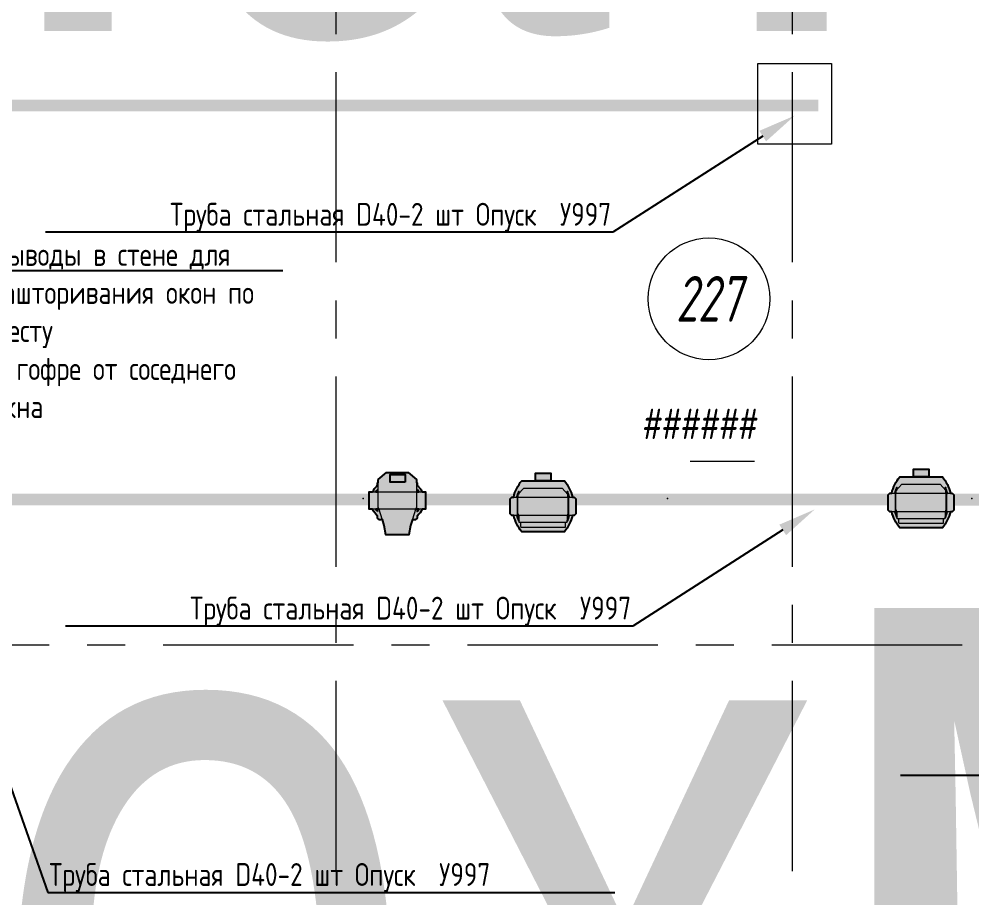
# Model space of a CAD drawing. Header units: millimetres. Extents: x 0 to 636307, y -180975 to 471719.
# Drawn here: x 560771 to 567033, y -72220 to -66446 of the extents above; entities that cross this region are included whole.
import ezdxf
from ezdxf import colors
from ezdxf.entities.mleader import LeaderData, LeaderLine
from ezdxf.enums import TextEntityAlignment as Align
from ezdxf.math import Vec2, Vec3

# ---------------------------------------------------------------- set-up
doc = ezdxf.new("R2018")
doc.units = ezdxf.units.MM
doc.linetypes.add('CENTER', pattern=[2, 1.25, -0.25, 0.25, -0.25])
doc.layers.add('A-HATCH-FACADE', color=7, linetype='Continuous')
for name, color, linetype, lineweight in [('ACME NEOZONE RING', 7, 'Continuous', 5), ('Lighting-Moving Light', 7, 'Continuous', 5), ('None', 7, 'Continuous', 5), ('Rigging-Truss-Insert Points', 7, 'Continuous', 5), ('TRUSS LIGHT', 7, 'Continuous', 5), ('АР_Маркер экспликации', 239, 'Continuous', 13), ('АР_Номер помещения', 250, 'Continuous', 9), ('АР_Оси', 7, 'Continuous', 25), ('АР_Отметки', 7, 'Continuous', 5)]:
    doc.layers.add(name, color=color, linetype=linetype, lineweight=lineweight)
doc.layers.add('Lighting-Input-2D', color=1, linetype='Continuous', lineweight=25, true_color=0xff0000)
doc.layers.add('АР_Названия помещений', color=124, linetype='Continuous', lineweight=5, plot=False)
doc.layers.add('АР_Помещения_площадь', color=19, linetype='Continuous', lineweight=9, plot=False)
doc.styles.add('ISOCPEUR', font='', dxfattribs={"height": 250})
doc.styles.get("Standard").update_dxf_attribs({"font": 'GOST.TTF'})
doc.styles.get('ISOCPEUR').set_extended_font_data('ISOCPEUR', italic=True)

# ---------------------------------------------------------------- blocks, each defined once
blk = doc.blocks.new('_DotSmall')
at = {"color": 0, "linetype": 'ByBlock', "const_width": 0.5}
blk.add_lwpolyline([(-0.0625, 0, 1), (0.0625, 0, 1)], format="xyb", close=True, dxfattribs=at)
blk = doc.blocks.new('*U231')
at = {"color": 7, "style": 'ISOCPEUR', "width": 0.7, "flags": 1}
blk.add_attdef('КАТЕГОРИЯ', (-499.1655280450395, -2092.186355050572), '', height=250, dxfattribs=at)
at = {"layer": 'АР_Номер помещения', "color": 7, "style": 'ISOCPEUR', "width": 0.7}
blk.add_attdef('НОМЕР_ПОМЕЩЕНИЯ', text='', height=300, dxfattribs=at).set_placement((-13874.50037348172, 6637.551507674349), align=Align.MIDDLE_CENTER)
at = {"layer": 'АР_Помещения_площадь', "color": 7, "lineweight": 30, "width": 0.7, "flags": 104}
blk.add_attdef('ИМЯ_ПОМЕЩЕНИЯ', text='', height=100, dxfattribs=at).set_placement((157.6277002443094, 1217.141369806137), align=Align.MIDDLE_CENTER)
at = {"layer": 'АР_Помещения_площадь', "color": 7, "style": 'ISOCPEUR', "width": 0.7}
blk.add_attdef('ПЛОЩАДЬ_ПОМЕЩЕНИЯ', text='', height=200, dxfattribs=at).set_placement((-12654.58206475799, 407.6715906363952), align=Align.MIDDLE_RIGHT)
blk = doc.blocks.new('*U230')
at = {"layer": 'АР_Номер помещения', "color": 7}
blk.add_circle((-12706.0255567169, 14288.98051809251), 400, dxfattribs=at)
at = {"layer": 'АР_Помещения_площадь', "color": 7}
blk.add_line((-12406.75586821273, 13220.20205668256), (-12829.10422459422, 13220.20205668256), dxfattribs=at)
at = {"color": 7, "style": 'ISOCPEUR', "width": 0.7, "flags": 1}
blk.add_attdef('КАТЕГОРИЯ', (-499.1655280450395, -2092.186355050572), '', height=250, dxfattribs=at)
at = {"layer": 'АР_Номер помещения', "color": 7, "style": 'ISOCPEUR', "width": 0.7}
blk.add_attdef('НОМЕР_ПОМЕЩЕНИЯ', text='', height=300, dxfattribs=at).set_placement((-12706.02555671981, 14288.98051809251), align=Align.MIDDLE_CENTER)
at = {"layer": 'АР_Помещения_площадь', "color": 7, "style": 'ISOCPEUR', "width": 0.7}
blk.add_attdef('ПЛОЩАДЬ_ПОМЕЩЕНИЯ', text='', height=200, dxfattribs=at).set_placement((-12401.86971023954, 13466.70758664991), align=Align.MIDDLE_RIGHT)
at = {"layer": 'АР_Помещения_площадь', "color": 7, "lineweight": 30, "width": 0.7, "flags": 104}
blk.add_attdef('ИМЯ_ПОМЕЩЕНИЯ', text='', height=100, dxfattribs=at).set_placement((157.6277002443094, 1217.141369806137), align=Align.MIDDLE_CENTER)
blk = doc.blocks.new('Truss Straight Prolyte H40V-200 387x387x2000_3d')
at = {"layer": 'Rigging-Truss-Insert Points'}
for p in [(0, 0), (2000, 0)]:
    blk.add_point(p, dxfattribs=at)
blk = doc.blocks.new('Truss-46')
at = {"layer": 'TRUSS LIGHT', "color": 7, "transparency": 33554687}
blk.add_blockref('Truss Straight Prolyte H40V-200 387x387x2000_3d', (0, 0), dxfattribs=at)
at = {"layer": 'TRUSS LIGHT', "color": 0, "flags": 1}
for tag in ['Trim', 'Total_Hung_Weight', 'TE', 'TE-A', 'Width', 'Weight_Imperial', 'Weight_Metric', 'Truss_Color', 'WH', 'WH-A', 'Manufacturer', 'Position_Name', 'Location', 'Length', 'Note', 'Model_Name', 'Length', 'Height', 'User_Field_1', 'User_Field_2', 'User_Field_3', 'User_Field_4', 'User_Field_5', 'User_Field_6']:
    blk.add_attdef(tag, (-11004, -194.5), '', height=0.18, dxfattribs=at)
blk = doc.blocks.new('Group-202')
at = {"layer": 'Lighting-Input-2D', "linetype": 'Continuous', "lineweight": 0, "true_color": 0x00ffff}
blk.add_hatch(color=4, dxfattribs=at).paths.add_polyline_path([(-51.98946549269584, -122.0096663216868), (48.01053450730424, -122.0096663216868), (48.01053450730424, -172.0096663216868), (-51.98946549269584, -172.0096663216868)])
at = {"layer": 'Lighting-Moving Light', "linetype": 'Continuous', "lineweight": 0, "true_color": 0x00ffff, "transparency": 33554687}
h = blk.add_hatch(color=4, dxfattribs=at)
edge = h.paths.add_edge_path()
edge.add_line((126.5000000000055, -139.0882481757316), (71.12496539154135, -185.5534192920605))
edge.add_line((71.12496539154135, -185.5534192920605), (-71.12496539199601, -185.5534192919805))
edge.add_line((-71.12496539199601, -185.5534192919805), (-126.5000000004079, -139.0882481755895))
edge.add_line((-126.5000000004079, -139.0882481755895), (-126.5000000003853, -118.9209036223903))
edge.add_line((-126.5000000003853, -118.9209036223903), (-129.6140858583749, -116.0494786165894))
edge.add_line((-129.6140858583749, -116.0494786165894), (-129.6140858583749, -100.4141134206287))
edge.add_arc((-124.5955610855437, -90.2643556124866), 11.32268406604473, 231.4618788752651, 243.6900106286071, ccw=False)
edge.add_arc((-51.78453583374124, -10.74937232286101), 119.1134585078291, 216.8539690845616, 227.8944097031379, ccw=False)
edge.add_arc((-39.9999999863459, 0.001656482625740807), 135.000000013716, 204.9608233377731, 217.5052518094035, ccw=False)
edge.add_line((-162.3905336212333, -56.96813621728525), (-184.5000075903025, -56.96813621728525))
edge.add_line((-184.5000075903025, -56.96813621728525), (-184.5000075903025, 57.06129763317136))
edge.add_line((-184.5000075903025, 57.06129763317136), (-162.3486712315781, 57.06129763317136))
edge.add_arc((-39.99999998635111, 0.001656482626074762), 135.0000000137098, 132.7568730616302, 154.9971079075414, ccw=False)
edge.add_arc((-128.6293924005112, 95.98291888199135), 4.357944417834946, 103.05896267773932, 133.8779765755158, ccw=False)
edge.add_line((-129.6140858583749, 100.2281583738197), (-129.6140858583749, 116.0527915939283))
edge.add_line((-129.6140858583749, 116.0527915939283), (-118.1286841407497, 126.6432091988382))
edge.add_arc((2.418829581074533e-10, 1670.025635076939), 1547.896539994277, 265.6231815458671, 266.3539592363694)
edge.add_line((-98.43457424828527, 125.2621149487723), (-86.73604283560671, 164.0465807080388))
edge.add_line((-86.73604283560671, 164.0465807080388), (-86.50000000006536, 164.0465807080633))
edge.add_line((-86.50000000006536, 164.0465807080633), (-75.08746085627993, 224.7508063685455))
edge.add_arc((-74.11456584116392, 224.5539970792888), 0.9926019377249352, 89.65199725202132, 168.5638290336367, ccw=False)
edge.add_line((-74.10853701877852, 225.5465807080456), (74.1085370187858, 225.5465807079624))
edge.add_arc((74.11456584117002, 224.5539970792056), 0.9926019377249448, 11.436170966296118, 90.3480027479115, ccw=False)
edge.add_line((75.08746085628627, 224.7508063684611), (86.50000000000352, 164.0465807079661))
edge.add_line((86.50000000000352, 164.0465807079661), (86.73604283554488, 164.0465807079414))
edge.add_line((86.73604283554488, 164.0465807079414), (98.43457424814926, 125.2621149487629))
edge.add_arc((-9.71880353972665e-11, 1670.025635074971), 1547.896539992304, 273.6460407636256, 274.3768184541334)
edge.add_line((118.1286841407611, 126.6432091988382), (129.6140858583863, 116.0527915938286))
edge.add_line((129.6140858583863, 116.0527915938286), (129.6140858583863, 100.2281583738198))
edge.add_arc((128.6293924005208, 95.98291888198973), 4.357944417836974, 46.12202342448751, 76.94103732224272, ccw=False)
edge.add_arc((39.99999998636018, 0.001656482624781574), 135.0000000137119, 25.002892092458808, 47.24312693836953, ccw=False)
edge.add_line((162.348671231589, 57.06129763317136), (184.5000075903136, 57.06129763317136))
edge.add_line((184.5000075903136, 57.06129763317136), (184.5000075903136, -56.96813621728523))
edge.add_line((184.5000075903136, -56.96813621728524), (162.3905336212441, -56.96813621728525))
edge.add_arc((39.99999998636132, 0.001656482622735211), 135.0000000137105, 322.4947481905963, 335.03917666222713, ccw=False)
edge.add_arc((51.78453583375878, -10.74937232286688), 119.1134585078202, 312.1055902968616, 323.1460309154387, ccw=False)
edge.add_arc((124.5955610855418, -90.26435561246926), 11.32268406606613, 296.3099893714141, 308.5381211247298, ccw=False)
edge.add_line((129.6140858583863, -100.4141134206287), (129.6140858583863, -116.0494786164901))
edge.add_line((129.6140858583863, -116.0494786164901), (126.5000000000055, -118.9209036226782))
edge.add_line((126.5000000000055, -118.9209036226782), (126.5000000000055, -139.0882481757316))
edge = h.paths.add_edge_path()
edge.add_line((129.6140858583863, 71.1142046713513), (129.6140858583863, 57.06129763317136))
edge.add_line((129.6140858583863, 57.06129763317136), (142.1230205183928, 57.06129763317136))
edge.add_arc((60.00660030390372, 0.007386853325890286), 99.99127564001331, 34.79130092166319, 44.47619964003829)
edge.add_arc((128.8599148934973, 67.9000425498936), 3.301456040491092, 40.92127007208694, 76.79499796821261)
edge = h.paths.add_edge_path()
edge.add_arc((-60.00660030389697, 0.007386853329236942), 99.9912756400081, 135.5238003599614, 145.208699078337)
edge.add_line((-142.123020518382, 57.06129763317136), (-129.6140858583749, 57.06129763317136))
edge.add_line((-129.6140858583749, 57.06129763317136), (-129.6140858583749, 71.1142046713513))
edge.add_arc((-128.8599148934876, 67.90004254989493), 3.301456040489418, 103.2050020317644, 139.0787299279181)
edge = h.paths.add_edge_path()
edge.add_line((-129.6140858583749, -71.22854765874618), (-129.6140858583749, -56.96813621728525))
edge.add_line((-129.6140858583749, -56.96813621728525), (-142.1851095605982, -56.96813621728525))
edge.add_arc((-59.94200554795235, 0.03918722097570537), 100.0687917546194, 214.7280076534531, 224.469212184373)
edge.add_arc((-127.7834649650887, -66.61917062179369), 4.959589652755693, 223.9550811689498, 248.3394254686227)
edge = h.paths.add_edge_path()
edge.add_arc((59.9420055479589, 0.03918722097935756), 100.068791754625, 315.5307878156272, 325.2719923465465)
edge.add_line((142.185109560609, -56.96813621728525), (129.6140858583863, -56.96813621728524))
edge.add_line((129.6140858583863, -56.96813621728524), (129.6140858583863, -71.22854765874595))
edge.add_arc((127.7834649650995, -66.61917062179376), 4.959589652755619, 291.6605745313848, 316.0449188310494)
h = blk.add_hatch(color=4, dxfattribs=at)
edge = h.paths.add_edge_path()
edge.add_line((-2.273181642920008e-10, -185.5534192920606), (-71.12496539199601, -185.5534192919805))
edge.add_line((-71.12496539199601, -185.5534192919805), (-126.5000000004079, -139.0882481755895))
edge.add_line((-126.5000000004079, -139.0882481755895), (-126.5000000002006, 45.48249951186608))
edge.add_line((-126.5000000002006, 45.48249951186609), (-120.8349760698259, 50.99744130778884))
edge.add_line((-120.8349760698259, 50.99744130778884), (-86.73604283560671, 164.0465807080388))
edge.add_line((-86.73604283560671, 164.0465807080388), (-86.50000000006536, 164.0465807080633))
edge.add_line((-86.50000000006536, 164.0465807080633), (-75.08746085627992, 224.7508063685455))
edge.add_arc((-74.11456584116395, 224.5539970792889), 0.9926019377248786, 89.65199725201961, 168.5638290336395, ccw=False)
edge.add_line((-74.10853701877852, 225.5465807080456), (74.1085370187858, 225.5465807079624))
edge.add_arc((74.11456584117008, 224.5539970792056), 0.9926019377248835, 11.436170966295322, 90.34800274791468, ccw=False)
edge.add_line((75.08746085628627, 224.7508063684611), (86.50000000000352, 164.0465807079661))
edge.add_line((86.50000000000352, 164.0465807079661), (86.73604283554488, 164.0465807079414))
edge.add_line((86.73604283554488, 164.0465807079414), (120.834976069637, 50.99744130765308))
edge.add_line((120.834976069637, 50.99744130765308), (126.5000000000055, 45.48249951172395))
edge.add_line((126.5000000000055, 45.48249951172395), (126.5000000000055, -139.0882481757316))
edge.add_line((126.5000000000055, -139.0882481757316), (71.12496539154134, -185.5534192920605))
edge.add_line((71.12496539154134, -185.5534192920605), (-2.273168320243713e-10, -185.5534192920606))
blk.add_hatch(color=4, dxfattribs=at).paths.add_polyline_path([(-184.5000075903025, 57.06129763317136), (184.5000075903136, 57.06129763317136), (184.5000075903136, -56.96813621728525), (-184.5000075903025, -56.96813621728525)])
at = {"layer": 'Lighting-Input-2D', "flags": 128}
blk.add_lwpolyline([(-51.98946549269584, -122.0096663216868), (48.01053450730424, -122.0096663216868), (48.01053450730424, -172.0096663216868), (-51.98946549269584, -172.0096663216868)], close=True, dxfattribs=at)
at = {"layer": 'Lighting-Moving Light', "color": 7, "linetype": 'Continuous', "lineweight": 25, "transparency": 33554687, "flags": 128}
for points in [[(126.5000000000055, -139.0882481757316), (71.12496539154135, -185.5534192920605), (-71.12496539199601, -185.5534192919805), (-126.5000000004079, -139.0882481755895), (-126.5000000003853, -118.9209036223903), (-129.6140858583749, -116.0494786165894), (-129.6140858583749, -100.4141134206287, -0.05340597821774325), (-131.6499918019054, -99.12088889179601, -0.04821030859268485), (-147.0951674995839, -82.1909532764933, -0.05479012223569972), (-162.3905336212333, -56.96813621728525), (-184.5000075903025, -56.96813621728525), (-184.5000075903025, 57.06129763317136), (-162.3486712315781, 57.06129763317136, -0.09734709631348429), (-131.6499918001932, 99.12420187076832, -0.1352897859928446), (-129.6140858583749, 100.2281583738197), (-129.6140858583749, 116.0527915939283), (-118.1286841407497, 126.6432091988382, 0.003188630006431763), (-98.43457424828527, 125.2621149487723), (-86.73604283560671, 164.0465807080388), (-86.50000000006536, 164.0465807080633), (-75.08746085627993, 224.7508063685455, -0.3586024486244413), (-74.10853701877852, 225.5465807080456), (74.10853701878578, 225.5465807079624, -0.3586024486244404), (75.08746085628627, 224.7508063684611), (86.50000000000352, 164.0465807079661), (86.73604283554488, 164.0465807079414), (98.43457424814926, 125.2621149487629, 0.003188630006455701), (118.1286841407611, 126.6432091988382), (129.6140858583863, 116.0527915938286), (129.6140858583863, 100.2281583738198, -0.13528978599275), (131.649991800204, 99.12420187076833, -0.09734709631348258), (162.348671231589, 57.06129763317136), (184.5000075903136, 57.06129763317136), (184.5000075903136, -56.96813621728524), (162.3905336212441, -56.96813621728525, -0.05479012223570203), (147.0951674995947, -82.19095327649333, -0.04821030859268863), (131.6499918019161, -99.12088889179603, -0.05340597821762865), (129.6140858583863, -100.4141134206287), (129.6140858583863, -116.0494786164901), (126.5000000000055, -118.9209036226782)], [(-131.3545292670013, 70.06256679594232, 0.04228351509570183), (-142.123020518382, 57.06129763317136), (-129.6140858583749, 57.06129763317136), (-129.6140858583749, 71.1142046713513, 0.1578197022280426), (-131.3545292670013, 70.06256679594232)], [(129.6140858583863, 71.1142046713513), (129.6140858583863, 57.06129763317136), (142.1230205183928, 57.06129763317136, 0.04228351509569935), (131.3545292670121, 70.0625667959423, 0.157819702227917), (129.6140858583863, 71.1142046713513)], [(-129.6140858583749, -71.22854765874618), (-129.6140858583749, -56.96813621728525), (-142.1851095605982, -56.96813621728525, 0.04252963736267084), (-131.3537950881081, -70.06159307355371, 0.1068000799953569), (-129.6140858583749, -71.22854765874618)], [(131.3537950881188, -70.06159307355378, 0.04252963736266887), (142.185109560609, -56.96813621728525), (129.6140858583863, -56.96813621728524), (129.6140858583863, -71.22854765874595, 0.1068000799953201), (131.3537950881188, -70.06159307355378)]]:
    blk.add_lwpolyline(points, format="xyb", close=True, dxfattribs=at)
at = {"layer": 'Lighting-Moving Light', "color": 7, "linetype": 'Continuous', "lineweight": 18, "transparency": 33554687, "flags": 128}
blk.add_lwpolyline([(-2.273181642920008e-10, -185.5534192920606), (-71.12496539199601, -185.5534192919805), (-126.5000000004079, -139.0882481755895), (-126.5000000002006, 45.48249951186609), (-120.8349760698259, 50.99744130778884), (-86.73604283560671, 164.0465807080388), (-86.50000000006536, 164.0465807080633), (-75.08746085627992, 224.7508063685455, -0.3586024486244629), (-74.10853701877852, 225.5465807080456), (74.10853701878578, 225.5465807079624, -0.3586024486244613), (75.08746085628627, 224.7508063684611), (86.50000000000352, 164.0465807079661), (86.73604283554488, 164.0465807079414), (120.834976069637, 50.99744130765308), (126.5000000000055, 45.48249951172395), (126.5000000000055, -139.0882481757316), (71.12496539154134, -185.5534192920605)], format="xyb", close=True, dxfattribs=at)
blk.add_lwpolyline([(-184.5000075903025, 57.06129763317136), (184.5000075903136, 57.06129763317136), (184.5000075903136, -56.96813621728525), (-184.5000075903025, -56.96813621728525)], close=True, dxfattribs=at)
at = {"layer": 'None', "color": 0, "flags": 1}
for tag in ['3D_Symbol_Name', 'Weight', 'Wattage', 'Model_Name', 'Inst_Type', 'FixtureID', 'GDTF_Fixture_Name', 'GDTF_Fixture_Mode', 'Power_Connector', 'Frame_Size_Imp', 'Frame_Size_Metric', 'Device_Type', 'Field_Angle', 'Field_Angle_2', 'Candlepower', 'Num_Channels', 'Beam_Angle', 'Beam_Angle_2', 'Lamp', 'Remarks', 'Drawn_By']:
    blk.add_attdef(tag, (-184.5000075903025, -185.5534192920606), '', height=0.18, dxfattribs=at)
blk = doc.blocks.new('NNA_TransformGroup (2D)-81')
at = {"layer": 'None', "color": 7, "transparency": 33554687}
blk.add_blockref('Group-202', (0, 0), dxfattribs=at)
blk = doc.blocks.new('Lighting Device (2D)-81')
at = {"layer": 'None', "color": 7, "transparency": 33554687}
blk.add_blockref('NNA_TransformGroup (2D)-81', (0, 0), dxfattribs=at)
at = {"layer": 'None', "color": 0, "flags": 1}
for tag in ['3D_Symbol_Name', 'Weight', 'Wattage', 'Model_Name', 'Inst_Type', 'FixtureID', 'GDTF_Fixture_Name', 'GDTF_Fixture_Mode', 'Power_Connector', 'Frame_Size_Imp', 'Frame_Size_Metric', 'Device_Type', 'Field_Angle', 'Field_Angle_2', 'Candlepower', 'Num_Channels', 'Beam_Angle', 'Beam_Angle_2', 'Lamp', 'Remarks', 'Drawn_By']:
    blk.add_attdef(tag, (8074.853436053078, -9010.741199133192), '', height=0.18, dxfattribs=at)
blk = doc.blocks.new('Group-231')
at = {"layer": 'Lighting-Input-2D', "linetype": 'Continuous', "lineweight": 0, "true_color": 0xff0000}
blk.add_hatch(color=1, dxfattribs=at).paths.add_polyline_path([(-50.06669090837131, -167.5081993989556), (49.93330909162871, -167.5081993989556), (49.93330909162871, -217.1914496199738), (-50.06669090837131, -217.1914496199738)])
at = {"layer": 'Lighting-Moving Light', "linetype": 'Continuous', "lineweight": 0, "true_color": 0xff0000, "transparency": 33554687}
h = blk.add_hatch(color=1, dxfattribs=at)
edge = h.paths.add_edge_path()
edge.add_line((-204.2387826994019, -60.8860880272296), (-215.4005961431126, -49.85006010474864))
edge.add_line((-215.4005961431126, -49.85006010474864), (-215.4122563942423, 50.08959997854764))
edge.add_line((-215.4122563942423, 50.08959997854763), (-203.8000245200874, 61.33292691252055))
edge.add_line((-203.8000245200874, 61.33292691252055), (-192.7895419536887, 61.32701852179417))
edge.add_arc((64.5073050885079, -0.1105995549899319), 264.5302410175523, 140.6848825337481, 166.570320495254, ccw=False)
edge.add_line((-140.1526174042481, 167.4918006010442), (140.1867819051701, 167.4918006010442))
edge.add_arc((-64.47314058758707, -0.1105995549905288), 264.5302410175535, 13.38359903809038, 39.31511746625188, ccw=False)
edge.add_line((192.8730348005591, 61.12006617631166), (204.341597720418, 61.11391197277044))
edge.add_line((204.341597720418, 61.11391197277044), (215.4464208951646, 50.08959997854764))
edge.add_line((215.4464208951646, 50.08959997854764), (215.434760644035, -49.85006010474861))
edge.add_line((215.434760644035, -49.85006010474861), (204.341597720418, -60.8860880272296))
edge.add_line((204.341597720418, -60.8860880272296), (192.980910485154, -60.8860880272296))
edge.add_arc((-64.4731405875863, -0.1105995549896477), 264.5302410175527, 320.7421941521046, 346.7177207661283, ccw=False)
edge.add_line((140.3543282228347, -167.5081993989557), (-140.3201637219127, -167.5081993989556))
edge.add_arc((64.50730508850714, -0.1105995549903156), 264.5302410175514, 193.2822792338716, 219.2578058478954, ccw=False)
edge.add_line((-192.946745984232, -60.8860880272296), (-204.2387826994019, -60.8860880272296))
edge = h.paths.add_edge_path()
edge.add_line((160.0934899194107, 96.66167659555434), (160.0934899194107, 68.5864993770981))
edge.add_line((160.0934899194107, 68.5864993770981), (160.7072250899274, 61.13732683411254))
edge.add_line((160.7072250899274, 61.13732683411254), (172.4985306878957, 61.1309994419908))
edge.add_arc((-59.99667540513892, -0.1105995550576893), 240.4257771204201, 14.75707950798592, 23.73479338239002)
edge = h.paths.add_edge_path()
edge.add_line((165.0327730233111, -60.8860880272296), (165.0327730233111, -76.46363999052241))
edge.add_line((165.0327730233111, -76.46363999052241), (160.0934899194108, -81.95005537697216))
edge.add_line((160.0934899194108, -81.95005537697216), (160.0934899194107, -96.88287570568053))
edge.add_arc((-59.99667540515048, -0.1105995550642689), 240.4257771204324, 336.2652066176101, 345.3577578526647)
edge.add_line((172.6208095458599, -60.8860880272296), (165.0327730233111, -60.8860880272296))
edge = h.paths.add_edge_path()
edge.add_line((-160.0593254184888, -81.95005765450088), (-163.7316799961889, -77.87091073969253))
edge.add_line((-163.7316799961889, -77.87091073969253), (-163.7316799961889, -60.8860880272296))
edge.add_line((-163.7316799961889, -60.8860880272296), (-172.5866450449379, -60.8860880272296))
edge.add_arc((60.03083990608064, -0.1105995550613557), 240.425777120441, 194.6422421473354, 203.7347933823896)
edge.add_line((-160.0593254184888, -96.88287570568038), (-160.0593254184888, -81.95005765450088))
edge = h.paths.add_edge_path()
edge.add_line((-172.415533832848, 61.31608552227169), (-160.6588524936224, 61.30977671004853))
edge.add_line((-160.6588524936224, 61.30977671004853), (-160.0593254184888, 68.58649937709234))
edge.add_line((-160.0593254184888, 68.58649937709234), (-160.0593254184888, 96.66167659555428))
edge.add_arc((60.03083990607681, -0.1105995550633594), 240.4257771204369, 156.2652066176103, 165.1973033601135)
for points in [[(-143.9829177495388, 139.2300844658703), (144.7533309787868, 139.2300844658703), (145.371287340211, 131.6713959647703), (146.0740833264111, 107.2741291264705), (156.9060272980112, 107.2741291264703), (161.4721900407636, 51.85261221800639), (165.0327730233112, 51.85263047744628), (165.0327730233112, -76.46363999052241), (126.3683885618112, -119.4109401057296), (-126.3342240608889, -119.4109401057296), (-163.7316799961889, -77.87091073969252), (-163.7316799961889, 51.85263047744628), (-161.4380255398413, 51.85261221800639), (-156.8718627970889, 107.2741291264703), (-146.0399188254888, 107.2741291264705), (-145.3371228392887, 131.6713959647703), (-144.7191664778645, 139.2300844658703)], [(-215.4122563942423, 50.08959997854764), (-203.8000245200874, 61.33292691252055), (204.341597720418, 61.11391197277043), (215.4464208951646, 50.08959997854764), (215.434760644035, -49.85006010474864), (204.341597720418, -60.8860880272296), (-204.238782699402, -60.8860880272296), (-215.4005961431126, -49.85006010474864)]]:
    blk.add_hatch(color=1, dxfattribs=at).paths.add_polyline_path(points)
at = {"layer": 'Lighting-Input-2D', "flags": 128}
blk.add_lwpolyline([(-50.06669090837131, -167.5081993989556), (49.93330909162871, -167.5081993989556), (49.93330909162871, -217.1914496199738), (-50.06669090837131, -217.1914496199738)], close=True, dxfattribs=at)
at = {"layer": 'Lighting-Moving Light', "color": 7, "linetype": 'Continuous', "lineweight": 5, "transparency": 33554687}
blk.add_line((-146.0399188254888, 107.2741291264705), (146.0740833264111, 107.2741291264705), dxfattribs=at)
at = {"layer": 'Lighting-Moving Light', "color": 7, "linetype": 'Continuous', "lineweight": 13, "transparency": 33554687}
for p, q in [((-168.5160014039889, 61.11391197277043), (-168.5160014039889, -60.8860880272296)), ((168.5501659049112, 61.11391197277043), (168.5501659049112, -60.8860880272296))]:
    blk.add_line(p, q, dxfattribs=at)
at = {"layer": 'Lighting-Moving Light', "color": 7, "linetype": 'Continuous', "lineweight": 25, "transparency": 33554687, "flags": 128}
for points in [[(-204.2387826994019, -60.8860880272296), (-215.4005961431126, -49.85006010474864), (-215.4122563942423, 50.08959997854763), (-203.8000245200874, 61.33292691252055), (-192.7895419536887, 61.32701852179417, -0.1134292769149235), (-140.1526174042481, 167.4918006010442), (140.1867819051701, 167.4918006010442, -0.1136329324577172), (192.8730348005591, 61.12006617631166), (204.341597720418, 61.11391197277044), (215.4464208951646, 50.08959997854764), (215.434760644035, -49.85006010474861), (204.341597720418, -60.8860880272296), (192.980910485154, -60.8860880272296, -0.1138274381118651), (140.3543282228347, -167.5081993989557), (-140.3201637219127, -167.5081993989556, -0.1138274381118657), (-192.946745984232, -60.8860880272296)], [(-172.415533832848, 61.31608552227169), (-160.6588524936224, 61.30977671004853), (-160.0593254184888, 68.58649937709234), (-160.0593254184888, 96.66167659555428, 0.03899336922218982), (-172.415533832848, 61.31608552227169)], [(160.0934899194107, 96.66167659555434), (160.0934899194107, 68.5864993770981), (160.7072250899274, 61.13732683411254), (172.4985306878957, 61.1309994419908, 0.03919271569914481), (160.0934899194107, 96.66167659555434)], [(-160.0593254184888, -81.95005765450088), (-163.7316799961889, -77.87091073969253), (-163.7316799961889, -60.8860880272296), (-172.5866450449379, -60.8860880272296, 0.03969456779055925), (-160.0593254184888, -96.88287570568038)], [(165.0327730233111, -60.8860880272296), (165.0327730233111, -76.46363999052241), (160.0934899194108, -81.95005537697216), (160.0934899194107, -96.88287570568053, 0.03969456779056083), (172.6208095458599, -60.8860880272296)]]:
    blk.add_lwpolyline(points, format="xyb", close=True, dxfattribs=at)
at = {"layer": 'Lighting-Moving Light', "color": 7, "linetype": 'Continuous', "lineweight": 18, "transparency": 33554687, "flags": 128}
for points in [[(-143.9829177495388, 139.2300844658703), (144.7533309787868, 139.2300844658703), (145.371287340211, 131.6713959647703), (146.0740833264111, 107.2741291264705), (156.9060272980112, 107.2741291264703), (161.4721900407636, 51.85261221800639), (165.0327730233112, 51.85263047744628), (165.0327730233112, -76.46363999052241), (126.3683885618112, -119.4109401057296), (-126.3342240608889, -119.4109401057296), (-163.7316799961889, -77.87091073969252), (-163.7316799961889, 51.85263047744628), (-161.4380255398413, 51.85261221800639), (-156.8718627970889, 107.2741291264703), (-146.0399188254888, 107.2741291264705), (-145.3371228392887, 131.6713959647703), (-144.7191664778645, 139.2300844658703)], [(-215.4122563942423, 50.08959997854764), (-203.8000245200874, 61.33292691252055), (204.341597720418, 61.11391197277043), (215.4464208951646, 50.08959997854764), (215.434760644035, -49.85006010474864), (204.341597720418, -60.8860880272296), (-204.238782699402, -60.8860880272296), (-215.4005961431126, -49.85006010474864)]]:
    blk.add_lwpolyline(points, close=True, dxfattribs=at)
at = {"layer": 'ACME NEOZONE RING', "color": 0, "flags": 1}
for tag in ['3D_Symbol_Name', 'Weight', 'Wattage', 'Model_Name', 'Inst_Type', 'FixtureID', 'GDTF_Fixture_Name', 'GDTF_Fixture_Mode', 'Power_Connector', 'Frame_Size_Imp', 'Frame_Size_Metric', 'Device_Type', 'Field_Angle', 'Field_Angle_2', 'Candlepower', 'Num_Channels', 'Beam_Angle', 'Beam_Angle_2', 'Lamp', 'Remarks', 'Drawn_By']:
    blk.add_attdef(tag, (-215.4122563942423, -217.1914496199738), '', height=0.18, dxfattribs=at)
blk = doc.blocks.new('NNA_TransformGroup (2D)-110')
at = {"layer": 'ACME NEOZONE RING', "color": 7, "transparency": 33554687}
blk.add_blockref('Group-231', (0, 0), dxfattribs=at)
blk = doc.blocks.new('Lighting Device (2D)-110')
at = {"layer": 'ACME NEOZONE RING', "color": 7, "transparency": 33554687}
blk.add_blockref('NNA_TransformGroup (2D)-110', (0, 0), dxfattribs=at)
at = {"layer": 'ACME NEOZONE RING', "color": 0, "flags": 1}
for tag in ['3D_Symbol_Name', 'Weight', 'Wattage', 'Model_Name', 'Inst_Type', 'FixtureID', 'GDTF_Fixture_Name', 'GDTF_Fixture_Mode', 'Power_Connector', 'Frame_Size_Imp', 'Frame_Size_Metric', 'Device_Type', 'Field_Angle', 'Field_Angle_2', 'Candlepower', 'Num_Channels', 'Beam_Angle', 'Beam_Angle_2', 'Lamp', 'Remarks', 'Drawn_By']:
    blk.add_attdef(tag, (7803.214924054135, -9404.377739816819), '', height=0.18, dxfattribs=at)

msp = doc.modelspace()

# ---------------------------------------------------------------- hatches: boundary and pattern name
at = {"layer": 'A-HATCH-FACADE', "lineweight": 9}
h = msp.add_hatch(dxfattribs=at)
h.set_pattern_fill('ANGLE', color=1, angle=-90.00000000000001)
h.set_pattern_definition([(270, (-123903.0149255081, 756371.9248090616), (6.985, -1.283123683806639e-15), [5.08, -1.905]), (360, (-123903.0149255081, 756371.9248090616), (1.710831578408853e-15, 6.985), [5.08, -1.905])])
h.paths.add_polyline_path([(566023.5717002777, -66974.8623072261), (566023.5717002777, -67051.62653663456), (560440.2754396594, -67050.88340255902), (560440.2754396594, -66974.11917315055)])
h = msp.add_hatch(dxfattribs=at)
h.set_pattern_fill('ANGLE', color=1, angle=-90.00000000000001)
h.set_pattern_definition([(270, (-123919.8848748081, 753781.4466535426), (6.985, -1.283123683806639e-15), [5.08, -1.905]), (360, (-123919.8848748081, 753781.4466535426), (1.710831578408853e-15, 6.985), [5.08, -1.905])])
h.paths.add_polyline_path([(571508.4107017156, -69565.3404627451), (571508.4107017156, -69642.10469215356), (560423.4054903593, -69641.36155807802), (560423.4054903593, -69564.59732866955)])

# ---------------------------------------------------------------- linework, layer by layer
at = {"lineweight": 9}
msp.add_lwpolyline([(566111.2296896712, -67266.84176675642), (565627.2296896712, -67266.84176675642), (565627.2296896712, -66737.84176675642), (566111.2296896712, -66737.84176675642)], close=True, dxfattribs=at)
at = {"layer": 'АР_Оси', "linetype": 'CENTER', "lineweight": 9, "ltscale": 1000}
for p, q in [((562851.8903395771, -30793.97515603605), (562851.8903395771, -86526.32371972651)), ((565851.8903395771, -30793.9751560361), (565851.8903395771, -86526.32371972651)), ((547718.1964081036, -70556.44406213622), (630896.5984628227, -70556.44406213627))]:
    msp.add_line(p, q, dxfattribs=at)

# ---------------------------------------------------------------- block references
at = {"color": 7, "lineweight": 9, "transparency": 33554687, "rotation": 180}
for name, p in [('Lighting Device (2D)-81', (563257.1118828112, -69609.49443917246, 7389.300000784628)), ('Lighting Device (2D)-110', (564214.6344750419, -69646.87712496346, 8093.44159970853)), ('Lighting Device (2D)-110', (566699.1213423382, -69621.26280901524, 7753.445800443083))]:
    msp.add_blockref(name, p, dxfattribs=at)
at = {"color": 7, "lineweight": 9, "transparency": 33554687}
for p in [(563032.6118752209, -69595.96030949739, 1), (565033.1135728869, -69596.30737780251, 1)]:
    msp.add_blockref('Truss-46', p, dxfattribs=at)
at = {"layer": 'АР_Маркер экспликации', "lineweight": 9}
ref = msp.add_blockref('*U231', (571975.8500461682, -58284.72211896144), dxfattribs=at)
lines = msp.add_mtext('\\W0.8000;Кабинет материальной технологии тип 2', dxfattribs={"layer": 'АР_Названия помещений', "insert": (558141.5960480456, -53476.98118634043), "char_height": 4891.955515703914, "width": 926.9399707174232, "attachment_point": 1})
ref.add_attrib('ИМЯ_ПОМЕЩЕНИЯ', '', (558141.5960480456, -53476.98118634043), dxfattribs={"flags": 104}).embed_mtext(lines)
at = {"layer": 'АР_Маркер экспликации', "color": 7, "lineweight": 9}
ref = msp.add_blockref('*U230', (578011.157262181, -82572.74071167641), dxfattribs=at)
ref.add_attrib('НОМЕР_ПОМЕЩЕНИЯ', '227', dxfattribs={"layer": 'АР_Номер помещения', "color": 7, "height": 300, "style": 'ISOCPEUR', "width": 0.7}).set_placement((565305.1317054612, -68283.7601935839), align=Align.MIDDLE_CENTER)
lines = msp.add_mtext('\\W0.8000;Многофункциональное пространство с функцией актового зала (с эстрадой в уровне пола)', dxfattribs={"layer": 'АР_Названия помещений', "insert": (565851.8903395771, -70314.44406213622), "char_height": 6157.7750336889, "width": 926.9399707174232, "attachment_point": 1})
ref.add_attrib('ИМЯ_ПОМЕЩЕНИЯ', '', (565851.8903395771, -70314.44406213622), dxfattribs={"flags": 104}).embed_mtext(lines)
ref.add_attrib('ПЛОЩАДЬ_ПОМЕЩЕНИЯ', '######', dxfattribs={"layer": 'АР_Помещения_площадь', "color": 7, "height": 200, "style": 'ISOCPEUR', "width": 0.7}).set_placement((565609.2875519415, -69106.0331250265), align=Align.MIDDLE_RIGHT)

# ---------------------------------------------------------------- leaders
at = {"lineweight": 9}
ml = msp.add_multileader_mtext('Standard', dxfattribs=at)
ml.set_content('Выводы в стене для зашторивания окон по месту^Jв гофре от соседнего окна', color=256)
ml.set_leader_properties()
ml.build(insert=Vec2(0, 0))
ml.multileader.update_dxf_attribs({"text_left_attachment_type": 6, "text_right_attachment_type": 6, "arrow_head_size": 250})
ctx = ml.context
ctx.base_point, ctx.char_height, ctx.arrow_head_size, ctx.plane_origin = Vec3(560589.9771200155, -68097.01512751904, 1.488097391803322e-07), 150, 250, Vec3(560285.7935642701, -65407.08119097412, 1.488097391803322e-07)
ctx.left_attachment, ctx.right_attachment = 6, 6
notes = []
notes.append((ctx, [(1, (1, 1, 0), (560581.9771200155, -68097.01512751904, 1.488097391803322e-07), (1, 0), 8, [(0, [(560110.8985696016, -66821.2900573883, 1.488097391803322e-07)], 0, [])])]))
ctx.mtext.insert, ctx.mtext.width, ctx.mtext.flow_direction = Vec3(560591.9771200155, -67917.01512751904, 1.488097391803322e-07), 1894.216691068814, 5
ml = msp.add_multileader_mtext('Standard', dxfattribs=at)
ml.set_content('Труба стальная D40-2 шт Опуск  У997', color=256)
ml.set_leader_properties()
ml.build(insert=Vec2(0, 0))
ml.multileader.update_dxf_attribs({"text_left_attachment_type": 6, "text_right_attachment_type": 6, "arrow_head_size": 250})
ctx = ml.context
ctx.base_point, ctx.char_height, ctx.arrow_head_size, ctx.plane_origin = Vec3(561604.3129911001, -67846.10229315271, 3.720243479508304e-08), 150, 250, Vec3(561442.9230701181, -64781.32563074458, 3.720243479508304e-08)
ctx.left_attachment, ctx.right_attachment, ctx.text_align_type = 6, 6, 2
notes.append((ctx, [(0, (1, 1, 0), (564672.2815400637, -67846.10229315271, 3.720243479508304e-08), (-1, 0), 8, [(0, [(565868.7638765514, -67079.75427452933, 3.720243479508304e-08)], 0, [])])]))
ctx.mtext.insert, ctx.mtext.width, ctx.mtext.alignment, ctx.mtext.flow_direction = Vec3(564662.2815400637, -67653.32173561161, 3.720243479508304e-08), 3862.366421517193, 3, 5
ml = msp.add_multileader_mtext('Standard', dxfattribs=at)
ml.set_content('Труба стальная D40-2 шт Опуск  У997', color=256)
ml.set_leader_properties()
ml.build(insert=Vec2(0, 0))
ml.multileader.update_dxf_attribs({"text_left_attachment_type": 6, "text_right_attachment_type": 6, "arrow_head_size": 250})
ctx = ml.context
ctx.base_point, ctx.char_height, ctx.arrow_head_size, ctx.plane_origin = Vec3(561735.7868927477, -70433.77803851222, 3.720243479508304e-08), 150, 250, Vec3(561574.3969717657, -67369.00137610408, 3.720243479508304e-08)
ctx.left_attachment, ctx.right_attachment, ctx.text_align_type = 6, 6, 2
notes.append((ctx, [(0, (1, 1, 0), (564803.7554417113, -70433.77803851222, 3.720243479508304e-08), (-1, 0), 8, [(0, [(566000.237778199, -69667.43001988884, 3.720243479508304e-08)], 0, [])])]))
ctx.mtext.insert, ctx.mtext.width, ctx.mtext.alignment, ctx.mtext.flow_direction = Vec3(564793.7554417113, -70240.99748097111, 3.720243479508304e-08), 3862.366421517193, 3, 5
ml = msp.add_multileader_mtext('Standard', dxfattribs=at)
ml.set_content('Труба стальная D40-2 шт Опуск  У997', color=256)
ml.set_leader_properties()
ml.build(insert=Vec2(0, 0))
ml.multileader.update_dxf_attribs({"text_left_attachment_type": 6, "text_right_attachment_type": 6, "arrow_head_size": 250})
ctx = ml.context
ctx.base_point, ctx.char_height, ctx.arrow_head_size, ctx.plane_origin = Vec3(567223.9226078157, -71415.26385737723, 3.720243479508304e-08), 150, 250, Vec3(567062.5326868336, -68350.48719496909, 3.720243479508304e-08)
ctx.left_attachment, ctx.right_attachment, ctx.text_align_type = 6, 6, 2
notes.append((ctx, [(0, (1, 1, 0), (570291.8911567793, -71415.26385737723, 3.720243479508304e-08), (-1, 0), 8, [(0, [(571488.373493267, -70648.91583875385, 3.720243479508304e-08)], 0, [])])]))
ctx.mtext.insert, ctx.mtext.width, ctx.mtext.alignment, ctx.mtext.flow_direction = Vec3(570281.8911567793, -71222.48329983612, 3.720243479508304e-08), 3862.366421517193, 3, 5
ml = msp.add_multileader_mtext('Standard', dxfattribs=at)
ml.set_content('Труба стальная D40-2 шт Опуск  У997', color=256)
ml.set_leader_properties()
ml.build(insert=Vec2(0, 0))
ml.multileader.update_dxf_attribs({"text_left_attachment_type": 6, "text_right_attachment_type": 6, "arrow_head_size": 250})
ctx = ml.context
ctx.base_point, ctx.char_height, ctx.arrow_head_size, ctx.plane_origin = Vec3(560967.2156206443, -72184.1678066155, 3.720243479508304e-08), 150, 250, Vec3(560805.8256996622, -69119.39114420737, 3.720243479508304e-08)
ctx.left_attachment, ctx.right_attachment = 6, 6
notes.append((ctx, [(1, (1, 1, 0), (560959.2156206443, -72184.1678066155, 3.720243479508304e-08), (1, 0), 8, [(0, [(560453.5532168325, -70747.95867514976, 3.720243479508304e-08)], 0, [])])]))
ctx.mtext.insert, ctx.mtext.width, ctx.mtext.flow_direction = Vec3(560969.2156206443, -71991.3872490744, 3.720243479508304e-08), 3862.366421517193, 5
at = {"layer": 'АР_Отметки', "lineweight": 9}
ml = msp.add_multileader_mtext('Standard', dxfattribs=at)
ml.set_content('+2,410', color=256, style='ISOCPEUR')
ml.set_leader_properties(color=256, linetype='Continuous', lineweight=-1)
ml.set_arrow_properties(name='DOTSMALL')
ml.build(insert=Vec2(0, 0))
ml.multileader.update_dxf_attribs({"has_text_frame": 1, "text_left_attachment_type": 4, "text_right_attachment_type": 4, "dogleg_length": 100, "arrow_head_size": 180})
ctx = ml.context
ctx.base_point, ctx.char_height, ctx.arrow_head_size, ctx.landing_gap_size, ctx.plane_origin = Vec3(575901.9286666816, -83461.4277811114), 250, 180, 50, Vec3(573740.7162966131, -84052.6733545967)
ctx.left_attachment, ctx.right_attachment = 4, 4
notes.append((ctx, [(0, (0, 0, 0), (0, 0), (1, 0), 1, [])]))
ctx.mtext.insert, ctx.mtext.width, ctx.mtext.line_spacing_style, ctx.mtext.flow_direction = Vec3(575951.9286666816, -83128.09444777806), 852.6970314602484, 2, 5
ml = msp.add_multileader_mtext('Standard', dxfattribs=at)
ml.set_content('+3,950', color=256, style='ISOCPEUR')
ml.set_leader_properties(color=256, linetype='Continuous', lineweight=-1)
ml.set_arrow_properties(name='DOTSMALL')
ml.build(insert=Vec2(0, 0))
ml.multileader.update_dxf_attribs({"has_text_frame": 1, "text_left_attachment_type": 4, "text_right_attachment_type": 4, "dogleg_length": 100, "arrow_head_size": 180})
ctx = ml.context
ctx.base_point, ctx.char_height, ctx.arrow_head_size, ctx.landing_gap_size, ctx.plane_origin = Vec3(574216.1494350928, -88967.133818324), 250, 180, 50, Vec3(574134.7559852436, -90234.69801045429)
ctx.left_attachment, ctx.right_attachment = 4, 4
notes.append((ctx, [(0, (0, 0, 0), (0, 0), (1, 0), 1, [])]))
ctx.mtext.insert, ctx.mtext.width, ctx.mtext.line_spacing_style, ctx.mtext.flow_direction = Vec3(574266.1494350928, -88633.80048499069), 852.6970314602484, 2, 5
ml = msp.add_multileader_mtext('Standard', dxfattribs=at)
ml.set_content('+2,410', color=256, style='ISOCPEUR')
ml.set_leader_properties(color=256, linetype='Continuous', lineweight=-1)
ml.set_arrow_properties(name='DOTSMALL')
ml.build(insert=Vec2(0, 0))
ml.multileader.update_dxf_attribs({"has_text_frame": 1, "text_left_attachment_type": 4, "text_right_attachment_type": 4, "dogleg_length": 100, "arrow_head_size": 180})
ctx = ml.context
ctx.base_point, ctx.char_height, ctx.arrow_head_size, ctx.landing_gap_size, ctx.plane_origin = Vec3(575901.9286666816, -83461.4277811114), 250, 180, 50, Vec3(573740.7162966131, -84052.6733545967)
ctx.left_attachment, ctx.right_attachment = 4, 4
notes.append((ctx, [(0, (0, 0, 0), (0, 0), (1, 0), 1, [])]))
ctx.mtext.insert, ctx.mtext.width, ctx.mtext.line_spacing_style, ctx.mtext.flow_direction = Vec3(575951.9286666816, -83128.09444777806), 852.6970314602484, 2, 5
ml = msp.add_multileader_mtext('Standard', dxfattribs=at)
ml.set_content('+3,950', color=256, style='ISOCPEUR')
ml.set_leader_properties(color=256, linetype='Continuous', lineweight=-1)
ml.set_arrow_properties(name='DOTSMALL')
ml.build(insert=Vec2(0, 0))
ml.multileader.update_dxf_attribs({"has_text_frame": 1, "text_left_attachment_type": 4, "text_right_attachment_type": 4, "dogleg_length": 100, "arrow_head_size": 180})
ctx = ml.context
ctx.base_point, ctx.char_height, ctx.arrow_head_size, ctx.landing_gap_size, ctx.plane_origin = Vec3(574216.1494350928, -88967.133818324), 250, 180, 50, Vec3(574134.7559852436, -90234.69801045429)
ctx.left_attachment, ctx.right_attachment = 4, 4
notes.append((ctx, [(0, (0, 0, 0), (0, 0), (1, 0), 1, [])]))
ctx.mtext.insert, ctx.mtext.width, ctx.mtext.line_spacing_style, ctx.mtext.flow_direction = Vec3(574266.1494350928, -88633.80048499069), 852.6970314602484, 2, 5
for ctx, leaders in notes:
    for number, flags, end, landing, length, lines in leaders:
        leader = LeaderData()
        leader.index, (leader.has_last_leader_line, leader.has_dogleg_vector, leader.attachment_direction) = number, flags
        leader.last_leader_point, leader.dogleg_vector, leader.dogleg_length = Vec3(end), Vec3(landing), length
        for number, points, colour, breaks in lines:
            line = LeaderLine()
            line.index, line.vertices, line.color, line.breaks = number, Vec3.list(points), colors.encode_raw_color(colour), breaks
            leader.lines.append(line)
        ctx.leaders.append(leader)

doc.saveas('drawing.dxf')
